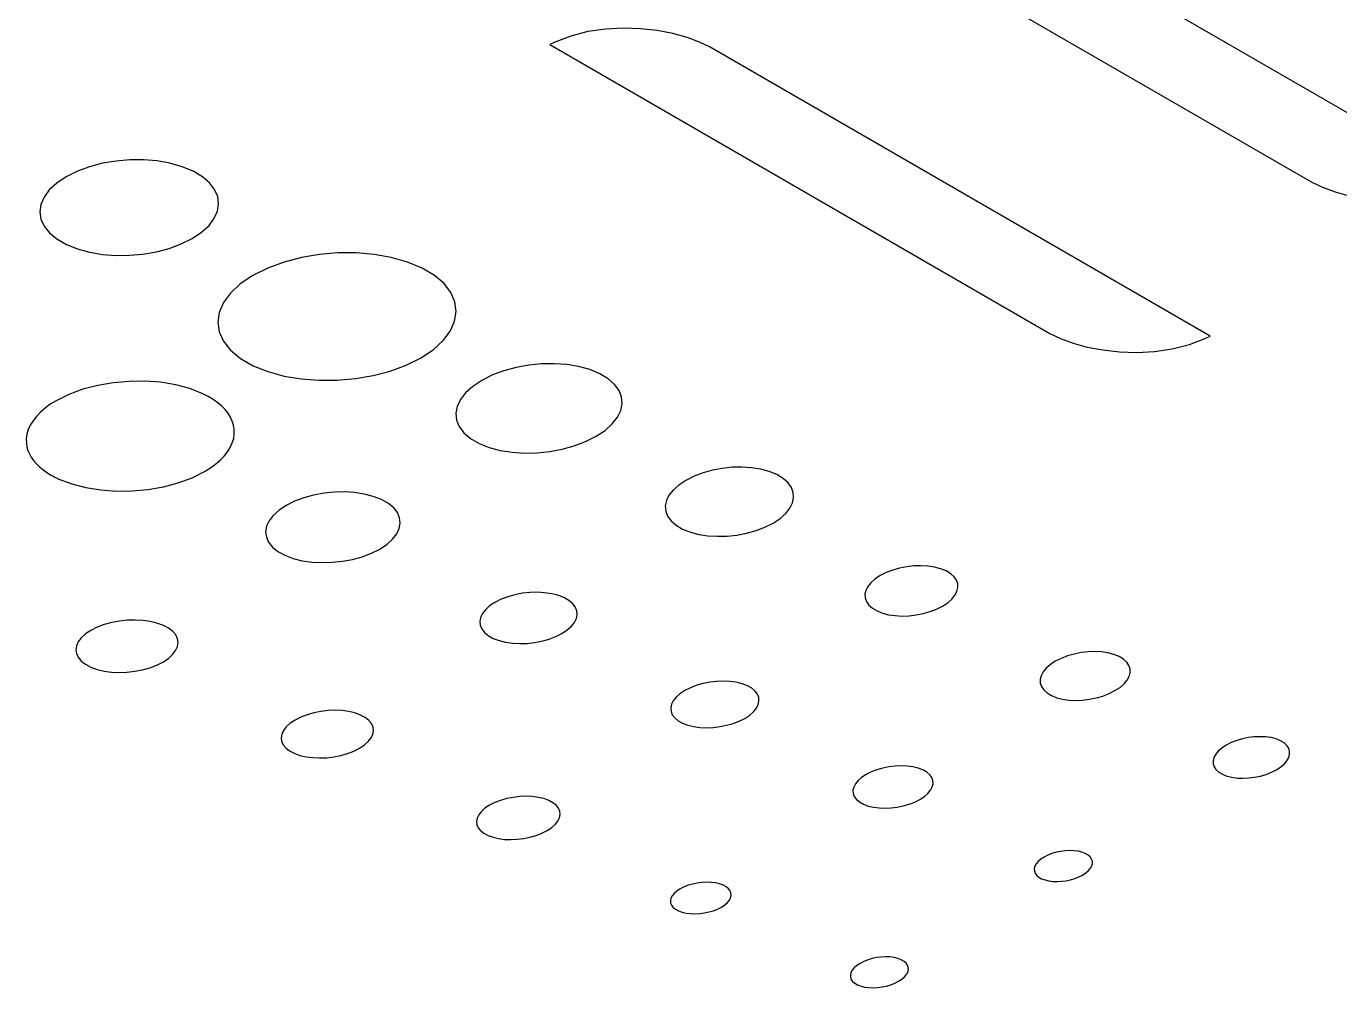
# Model space of a CAD drawing. Header units: inches. Extents: x 0.6 to 61.5, y 0.9 to 41.7.
# Drawn here: x 60.1301 to 60.3559, y 17.5325 to 17.6977 of the extents above; entities that cross this region are included whole.
import ezdxf

# ---------------------------------------------------------------- set-up
doc = ezdxf.new("R2010")
doc.units = ezdxf.units.IN
doc.header["$MEASUREMENT"] = 0
doc.layers.add('ARTWORK', color=2, linetype='Continuous')

msp = doc.modelspace()

# ---------------------------------------------------------------- linework, layer by layer
at = {"layer": 'ARTWORK'}
for p, q in [((60.2651, 17.7206), (60.3511, 17.67095)), ((60.37866, 17.67048), (60.29268, 17.72012)), ((60.22664, 17.69681), (60.22368, 17.69606)), ((60.22966, 17.69725), (60.22664, 17.69681)), ((60.23269, 17.6974), (60.22966, 17.69725)), ((60.23567, 17.6973), (60.23269, 17.6974)), ((60.23853, 17.69698), (60.23567, 17.6973)), ((60.24122, 17.69647), (60.23853, 17.69698)), ((60.22085, 17.69496), (60.22007, 17.6946)), ((60.22007, 17.6946), (60.30607, 17.64495)), ((60.22368, 17.69606), (60.22085, 17.69496)), ((60.24368, 17.69581), (60.24122, 17.69647)), ((60.24584, 17.69501), (60.24368, 17.69581)), ((60.24764, 17.69412), (60.24584, 17.69501)), ((60.33363, 17.64448), (60.24764, 17.69412)), ((60.14322, 17.67418), (60.14099, 17.6736)), ((60.14555, 17.67457), (60.14322, 17.67418)), ((60.14791, 17.67477), (60.14555, 17.67457)), ((60.15027, 17.67477), (60.14791, 17.67477)), ((60.15258, 17.67458), (60.15027, 17.67477)), ((60.1548, 17.67419), (60.15258, 17.67458)), ((60.15688, 17.6736), (60.1548, 17.67419)), ((60.13696, 17.67187), (60.13533, 17.67077)), ((60.13889, 17.67283), (60.13696, 17.67187)), ((60.14099, 17.6736), (60.13889, 17.67283)), ((60.15878, 17.67281), (60.15688, 17.6736)), ((60.16037, 17.67186), (60.15878, 17.67281)), ((60.16161, 17.67081), (60.16037, 17.67186)), ((60.13533, 17.67077), (60.13406, 17.6696)), ((60.16248, 17.66967), (60.16161, 17.67081)), ((60.163, 17.66847), (60.16248, 17.66967)), ((60.3511, 17.67095), (60.35291, 17.67005)), ((60.35291, 17.67005), (60.35507, 17.66926)), ((60.13316, 17.66837), (60.13261, 17.66711)), ((60.13406, 17.6696), (60.13316, 17.66837)), ((60.16316, 17.66722), (60.163, 17.66847)), ((60.35507, 17.66926), (60.35752, 17.66859)), ((60.13261, 17.66711), (60.13244, 17.66584)), ((60.13244, 17.66584), (60.13262, 17.66458)), ((60.16241, 17.66472), (60.16296, 17.66596)), ((60.16296, 17.66596), (60.16316, 17.66722)), ((60.13262, 17.66458), (60.13317, 17.66338)), ((60.13317, 17.66338), (60.13409, 17.66223)), ((60.16024, 17.66234), (60.16151, 17.6635)), ((60.16151, 17.6635), (60.16241, 17.66472)), ((60.13409, 17.66223), (60.13537, 17.66118)), ((60.13537, 17.66118), (60.13701, 17.66024)), ((60.15674, 17.66031), (60.15863, 17.66125)), ((60.15863, 17.66125), (60.16024, 17.66234)), ((60.13701, 17.66024), (60.13891, 17.65947)), ((60.13891, 17.65947), (60.14098, 17.6589)), ((60.14098, 17.6589), (60.14319, 17.65853)), ((60.14319, 17.65853), (60.14548, 17.65835)), ((60.14548, 17.65835), (60.14782, 17.65837)), ((60.14782, 17.65837), (60.15016, 17.65857)), ((60.15016, 17.65857), (60.15246, 17.65897)), ((60.15246, 17.65897), (60.15466, 17.65955)), ((60.15466, 17.65955), (60.15674, 17.66031)), ((60.1805, 17.65851), (60.17741, 17.65798)), ((60.18366, 17.65877), (60.1805, 17.65851)), ((60.18681, 17.65877), (60.18366, 17.65877)), ((60.18989, 17.65852), (60.18681, 17.65877)), ((60.19285, 17.658), (60.18989, 17.65852)), ((60.17163, 17.65618), (60.16907, 17.65491)), ((60.17443, 17.65721), (60.17163, 17.65618)), ((60.17741, 17.65798), (60.17443, 17.65721)), ((60.19562, 17.65721), (60.19285, 17.658)), ((60.19815, 17.65615), (60.19562, 17.65721)), ((60.20027, 17.65489), (60.19815, 17.65615)), ((60.16907, 17.65491), (60.16689, 17.65345)), ((60.20192, 17.65349), (60.20027, 17.65489)), ((60.16519, 17.65188), (60.16399, 17.65023)), ((60.16689, 17.65345), (60.16519, 17.65188)), ((60.20308, 17.65197), (60.20192, 17.65349)), ((60.20377, 17.65036), (60.20308, 17.65197)), ((60.16399, 17.65023), (60.16326, 17.64855)), ((60.20399, 17.6487), (60.20377, 17.65036)), ((60.16326, 17.64855), (60.16303, 17.64686)), ((60.203, 17.64536), (60.20373, 17.64703)), ((60.20373, 17.64703), (60.20399, 17.6487)), ((60.16303, 17.64686), (60.16328, 17.64519)), ((60.16328, 17.64519), (60.16401, 17.64358)), ((60.20179, 17.64374), (60.203, 17.64536)), ((60.30607, 17.64495), (60.30788, 17.64406)), ((60.16401, 17.64358), (60.16523, 17.64205)), ((60.20011, 17.64219), (60.20179, 17.64374)), ((60.30788, 17.64406), (60.31004, 17.64326)), ((60.31004, 17.64326), (60.31249, 17.64259)), ((60.31249, 17.64259), (60.31518, 17.64209)), ((60.32707, 17.64226), (60.33003, 17.64301)), ((60.33003, 17.64301), (60.33286, 17.6441)), ((60.33286, 17.6441), (60.33363, 17.64448)), ((60.16523, 17.64205), (60.16693, 17.64064)), ((60.16693, 17.64064), (60.16911, 17.63939)), ((60.19543, 17.63949), (60.19796, 17.64075)), ((60.19796, 17.64075), (60.20011, 17.64219)), ((60.31518, 17.64209), (60.31804, 17.64177)), ((60.31804, 17.64177), (60.32102, 17.64167)), ((60.32102, 17.64167), (60.32405, 17.64182)), ((60.32405, 17.64182), (60.32707, 17.64226)), ((60.16911, 17.63939), (60.17165, 17.63837)), ((60.17165, 17.63837), (60.17442, 17.63761)), ((60.18973, 17.6377), (60.19267, 17.63847)), ((60.19267, 17.63847), (60.19543, 17.63949)), ((60.21221, 17.63853), (60.21023, 17.63779)), ((60.2143, 17.63909), (60.21221, 17.63853)), ((60.21647, 17.63949), (60.2143, 17.63909)), ((60.21867, 17.6397), (60.21647, 17.63949)), ((60.22086, 17.63973), (60.21867, 17.6397)), ((60.223, 17.63958), (60.22086, 17.63973)), ((60.22504, 17.63924), (60.223, 17.63958)), ((60.22695, 17.63872), (60.22504, 17.63924)), ((60.22868, 17.63801), (60.22695, 17.63872)), ((60.23012, 17.63715), (60.22868, 17.63801)), ((60.14238, 17.63601), (60.13982, 17.63534)), ((60.14505, 17.63646), (60.14238, 17.63601)), ((60.14777, 17.6367), (60.14505, 17.63646)), ((60.15051, 17.63672), (60.14777, 17.6367)), ((60.15319, 17.63653), (60.15051, 17.63672)), ((60.15578, 17.6361), (60.15319, 17.63653)), ((60.15821, 17.63545), (60.15578, 17.6361)), ((60.17442, 17.63761), (60.17736, 17.63712)), ((60.17736, 17.63712), (60.18042, 17.63688)), ((60.18042, 17.63688), (60.18355, 17.6369)), ((60.18355, 17.6369), (60.18667, 17.63717)), ((60.18667, 17.63717), (60.18973, 17.6377)), ((60.20684, 17.63583), (60.20561, 17.63472)), ((60.2084, 17.63687), (60.20684, 17.63583)), ((60.21023, 17.63779), (60.2084, 17.63687)), ((60.23122, 17.63618), (60.23012, 17.63715)), ((60.23199, 17.63513), (60.23122, 17.63618)), ((60.13742, 17.63446), (60.13523, 17.63337)), ((60.13982, 17.63534), (60.13742, 17.63446)), ((60.16044, 17.63458), (60.15821, 17.63545)), ((60.16138, 17.63409), (60.16044, 17.63458)), ((60.16224, 17.63358), (60.16138, 17.63409)), ((60.16302, 17.63303), (60.16224, 17.63358)), ((60.20472, 17.63356), (60.20416, 17.63238)), ((60.20561, 17.63472), (60.20472, 17.63356)), ((60.23242, 17.63401), (60.23199, 17.63513)), ((60.23251, 17.63286), (60.23242, 17.63401)), ((60.13253, 17.63139), (60.13184, 17.63067)), ((60.13333, 17.63209), (60.13253, 17.63139)), ((60.13423, 17.63275), (60.13333, 17.63209)), ((60.13523, 17.63337), (60.13423, 17.63275)), ((60.1637, 17.63245), (60.16302, 17.63303)), ((60.1643, 17.63184), (60.1637, 17.63245)), ((60.1648, 17.6312), (60.1643, 17.63184)), ((60.20416, 17.63238), (60.20394, 17.6312)), ((60.23171, 17.63052), (60.23228, 17.63169)), ((60.23228, 17.63169), (60.23251, 17.63286)), ((60.13079, 17.62917), (60.13044, 17.6284)), ((60.13126, 17.62993), (60.13079, 17.62917)), ((60.13184, 17.63067), (60.13126, 17.62993)), ((60.16521, 17.63055), (60.1648, 17.6312)), ((60.16552, 17.62987), (60.16521, 17.63055)), ((60.16574, 17.62917), (60.16552, 17.62987)), ((60.16585, 17.62846), (60.16574, 17.62917)), ((60.20394, 17.6312), (60.20406, 17.63003)), ((60.20406, 17.63003), (60.20452, 17.62891)), ((60.2296, 17.62827), (60.23082, 17.62937)), ((60.23082, 17.62937), (60.23171, 17.63052)), ((60.13021, 17.62762), (60.1301, 17.62683)), ((60.1301, 17.62683), (60.13011, 17.62604)), ((60.13044, 17.6284), (60.13021, 17.62762)), ((60.16551, 17.62611), (60.16575, 17.62689)), ((60.16575, 17.62689), (60.16586, 17.62767)), ((60.16586, 17.62767), (60.16585, 17.62846)), ((60.20452, 17.62891), (60.20532, 17.62785)), ((60.20532, 17.62785), (60.20645, 17.62689)), ((60.20645, 17.62689), (60.20793, 17.62603)), ((60.22625, 17.62634), (60.22805, 17.62725)), ((60.22805, 17.62725), (60.2296, 17.62827)), ((60.13011, 17.62604), (60.13021, 17.62543)), ((60.13021, 17.62543), (60.13039, 17.62482)), ((60.13039, 17.62482), (60.13064, 17.62423)), ((60.16412, 17.62386), (60.1647, 17.6246)), ((60.1647, 17.6246), (60.16516, 17.62535)), ((60.16516, 17.62535), (60.16551, 17.62611)), ((60.20793, 17.62603), (60.20966, 17.62534)), ((60.20966, 17.62534), (60.21157, 17.62483)), ((60.21157, 17.62483), (60.2136, 17.62451)), ((60.2136, 17.62451), (60.21573, 17.62438)), ((60.2179, 17.62442), (60.22008, 17.62464)), ((60.22008, 17.62464), (60.22223, 17.62504)), ((60.22223, 17.62504), (60.2243, 17.62561)), ((60.2243, 17.62561), (60.22625, 17.62634)), ((60.13064, 17.62423), (60.13096, 17.62365)), ((60.13096, 17.62365), (60.13136, 17.62309)), ((60.13136, 17.62309), (60.13182, 17.62255)), ((60.13182, 17.62255), (60.13236, 17.62202)), ((60.16175, 17.62181), (60.16264, 17.62247)), ((60.16264, 17.62247), (60.16343, 17.62315)), ((60.16343, 17.62315), (60.16412, 17.62386)), ((60.21573, 17.62438), (60.2179, 17.62442)), ((60.13236, 17.62202), (60.13296, 17.62152)), ((60.13296, 17.62152), (60.13362, 17.62105)), ((60.13362, 17.62105), (60.13435, 17.62059)), ((60.13435, 17.62059), (60.13448, 17.62052)), ((60.13448, 17.62052), (60.13461, 17.62045)), ((60.13461, 17.62045), (60.13474, 17.62038)), ((60.13474, 17.62038), (60.13487, 17.62031)), ((60.13487, 17.62031), (60.135, 17.62024)), ((60.135, 17.62024), (60.13514, 17.62017)), ((60.13514, 17.62017), (60.13527, 17.6201)), ((60.13527, 17.6201), (60.13541, 17.62004)), ((60.13541, 17.62004), (60.13555, 17.61997)), ((60.13555, 17.61997), (60.13569, 17.61991)), ((60.15621, 17.61924), (60.15859, 17.62011)), ((60.15859, 17.62011), (60.16076, 17.62119)), ((60.16076, 17.62119), (60.16175, 17.62181)), ((60.2449, 17.6204), (60.24349, 17.61968)), ((60.24644, 17.62098), (60.2449, 17.6204)), ((60.24806, 17.62143), (60.24644, 17.62098)), ((60.24974, 17.62174), (60.24806, 17.62143)), ((60.25144, 17.62192), (60.24974, 17.62174)), ((60.25313, 17.62195), (60.25144, 17.62192)), ((60.25478, 17.62185), (60.25313, 17.62195)), ((60.25635, 17.6216), (60.25478, 17.62185)), ((60.25781, 17.6212), (60.25635, 17.6216)), ((60.25913, 17.62066), (60.25781, 17.6212)), ((60.26023, 17.62), (60.25913, 17.62066)), ((60.26106, 17.61926), (60.26023, 17.62)), ((60.13569, 17.61991), (60.13792, 17.61906)), ((60.13792, 17.61906), (60.14035, 17.61843)), ((60.14035, 17.61843), (60.14292, 17.61803)), ((60.14292, 17.61803), (60.14559, 17.61784)), ((60.14559, 17.61784), (60.14831, 17.61787)), ((60.14831, 17.61787), (60.15102, 17.61812)), ((60.15102, 17.61812), (60.15367, 17.61857)), ((60.15367, 17.61857), (60.15621, 17.61924)), ((60.1848, 17.61768), (60.18302, 17.61764)), ((60.18653, 17.61758), (60.1848, 17.61768)), ((60.24129, 17.61801), (60.24058, 17.61711)), ((60.24226, 17.61887), (60.24129, 17.61801)), ((60.24349, 17.61968), (60.24226, 17.61887)), ((60.26163, 17.61845), (60.26106, 17.61926)), ((60.26195, 17.61759), (60.26163, 17.61845)), ((60.17621, 17.61608), (60.17475, 17.61535)), ((60.1778, 17.61668), (60.17621, 17.61608)), ((60.17949, 17.61714), (60.1778, 17.61668)), ((60.18124, 17.61746), (60.17949, 17.61714)), ((60.18302, 17.61764), (60.18124, 17.61746)), ((60.1882, 17.61733), (60.18653, 17.61758)), ((60.18975, 17.61693), (60.1882, 17.61733)), ((60.19116, 17.61638), (60.18975, 17.61693)), ((60.19235, 17.61571), (60.19116, 17.61638)), ((60.19327, 17.61496), (60.19235, 17.61571)), ((60.24014, 17.61619), (60.23995, 17.61528)), ((60.24058, 17.61711), (60.24014, 17.61619)), ((60.26136, 17.61488), (60.26181, 17.61579)), ((60.26181, 17.61579), (60.26201, 17.6167)), ((60.26201, 17.6167), (60.26195, 17.61759)), ((60.17254, 17.61364), (60.17183, 17.61272)), ((60.17351, 17.61452), (60.17254, 17.61364)), ((60.17475, 17.61535), (60.17351, 17.61452)), ((60.19391, 17.61413), (60.19327, 17.61496)), ((60.19428, 17.61325), (60.19391, 17.61413)), ((60.19438, 17.61234), (60.19428, 17.61325)), ((60.23995, 17.61528), (60.24002, 17.61438)), ((60.24002, 17.61438), (60.24035, 17.61352)), ((60.24035, 17.61352), (60.24095, 17.61271)), ((60.25969, 17.61314), (60.26065, 17.61399)), ((60.26065, 17.61399), (60.26136, 17.61488)), ((60.17141, 17.61178), (60.17125, 17.61085)), ((60.17183, 17.61272), (60.17141, 17.61178)), ((60.19378, 17.61048), (60.19422, 17.61141)), ((60.19422, 17.61141), (60.19438, 17.61234)), ((60.24095, 17.61271), (60.24181, 17.61196)), ((60.24181, 17.61196), (60.24293, 17.61131)), ((60.24293, 17.61131), (60.24425, 17.61078)), ((60.25393, 17.6106), (60.25554, 17.61105)), ((60.25554, 17.61105), (60.25707, 17.61162)), ((60.25707, 17.61162), (60.25848, 17.61233)), ((60.25848, 17.61233), (60.25969, 17.61314)), ((60.17125, 17.61085), (60.17137, 17.60993)), ((60.17137, 17.60993), (60.17176, 17.60905)), ((60.17176, 17.60905), (60.17242, 17.60822)), ((60.19088, 17.60787), (60.19211, 17.60869)), ((60.19211, 17.60869), (60.19308, 17.60957)), ((60.19308, 17.60957), (60.19378, 17.61048)), ((60.24425, 17.61078), (60.24571, 17.6104)), ((60.24571, 17.6104), (60.24727, 17.61016)), ((60.24727, 17.61016), (60.24891, 17.61006)), ((60.24891, 17.61006), (60.25058, 17.6101)), ((60.25058, 17.6101), (60.25227, 17.61028)), ((60.25227, 17.61028), (60.25393, 17.6106)), ((60.17242, 17.60822), (60.17335, 17.60746)), ((60.17335, 17.60746), (60.17456, 17.6068)), ((60.17456, 17.6068), (60.17598, 17.60626)), ((60.18619, 17.6061), (60.18786, 17.60656)), ((60.18786, 17.60656), (60.18944, 17.60715)), ((60.18944, 17.60715), (60.19088, 17.60787)), ((60.17598, 17.60626), (60.17754, 17.60587)), ((60.17754, 17.60587), (60.17919, 17.60564)), ((60.17919, 17.60564), (60.18092, 17.60554)), ((60.18092, 17.60554), (60.18269, 17.60559)), ((60.18269, 17.60559), (60.18445, 17.60577)), ((60.18445, 17.60577), (60.18619, 17.6061)), ((60.27905, 17.60426), (60.27792, 17.60383)), ((60.28023, 17.6046), (60.27905, 17.60426)), ((60.28145, 17.60483), (60.28023, 17.6046)), ((60.28268, 17.60497), (60.28145, 17.60483)), ((60.2839, 17.60501), (60.28268, 17.60497)), ((60.28509, 17.60494), (60.2839, 17.60501)), ((60.28622, 17.60477), (60.28509, 17.60494)), ((60.28727, 17.60449), (60.28622, 17.60477)), ((60.28821, 17.6041), (60.28727, 17.60449)), ((60.27528, 17.60209), (60.27475, 17.60144)), ((60.27599, 17.60272), (60.27528, 17.60209)), ((60.27688, 17.60331), (60.27599, 17.60272)), ((60.27792, 17.60383), (60.27688, 17.60331)), ((60.289, 17.60363), (60.28821, 17.6041)), ((60.28959, 17.60309), (60.289, 17.60363)), ((60.29, 17.60251), (60.28959, 17.60309)), ((60.29021, 17.60189), (60.29, 17.60251)), ((60.29024, 17.60124), (60.29021, 17.60189)), ((60.21287, 17.59968), (60.21171, 17.59924)), ((60.2141, 17.60002), (60.21287, 17.59968)), ((60.21537, 17.60026), (60.2141, 17.60002)), ((60.21665, 17.6004), (60.21537, 17.60026)), ((60.21794, 17.60044), (60.21665, 17.6004)), ((60.21919, 17.60037), (60.21794, 17.60044)), ((60.22039, 17.6002), (60.21919, 17.60037)), ((60.2215, 17.59992), (60.22039, 17.6002)), ((60.22252, 17.59952), (60.2215, 17.59992)), ((60.27441, 17.60077), (60.27426, 17.60011)), ((60.27426, 17.60011), (60.2743, 17.59946)), ((60.27475, 17.60144), (60.27441, 17.60077)), ((60.28922, 17.59927), (60.28974, 17.59992)), ((60.28974, 17.59992), (60.29008, 17.60058)), ((60.29008, 17.60058), (60.29024, 17.60124)), ((60.20902, 17.59745), (60.2085, 17.59679)), ((60.20974, 17.5981), (60.20902, 17.59745)), ((60.21065, 17.5987), (60.20974, 17.5981)), ((60.21171, 17.59924), (60.21065, 17.5987)), ((60.22337, 17.59904), (60.22252, 17.59952)), ((60.22402, 17.5985), (60.22337, 17.59904)), ((60.22447, 17.59791), (60.22402, 17.5985)), ((60.22473, 17.59727), (60.22447, 17.59791)), ((60.2743, 17.59946), (60.27452, 17.59884)), ((60.27452, 17.59884), (60.27493, 17.59825)), ((60.27493, 17.59825), (60.27554, 17.59772)), ((60.27554, 17.59772), (60.27634, 17.59725)), ((60.28547, 17.59711), (60.28659, 17.59754)), ((60.28659, 17.59754), (60.28762, 17.59806)), ((60.28762, 17.59806), (60.28851, 17.59865)), ((60.28851, 17.59865), (60.28922, 17.59927)), ((60.14478, 17.59524), (60.14351, 17.59489)), ((60.1461, 17.59549), (60.14478, 17.59524)), ((60.14745, 17.59563), (60.1461, 17.59549)), ((60.1488, 17.59567), (60.14745, 17.59563)), ((60.15012, 17.59561), (60.1488, 17.59567)), ((60.15138, 17.59543), (60.15012, 17.59561)), ((60.15257, 17.59515), (60.15138, 17.59543)), ((60.15366, 17.59475), (60.15257, 17.59515)), ((60.20817, 17.59611), (60.20804, 17.59543)), ((60.20804, 17.59543), (60.20811, 17.59477)), ((60.2085, 17.59679), (60.20817, 17.59611)), ((60.2238, 17.59461), (60.22433, 17.59527)), ((60.22433, 17.59527), (60.22466, 17.59594)), ((60.22466, 17.59594), (60.22479, 17.59661)), ((60.22479, 17.59661), (60.22473, 17.59727)), ((60.27634, 17.59725), (60.27729, 17.59687)), ((60.27729, 17.59687), (60.27834, 17.59659)), ((60.27834, 17.59659), (60.27946, 17.59643)), ((60.27946, 17.59643), (60.28065, 17.59636)), ((60.28065, 17.59636), (60.28186, 17.5964)), ((60.28186, 17.5964), (60.28309, 17.59654)), ((60.28309, 17.59654), (60.2843, 17.59678)), ((60.2843, 17.59678), (60.28547, 17.59711)), ((60.14028, 17.59327), (60.13956, 17.59261)), ((60.14121, 17.59389), (60.14028, 17.59327)), ((60.14231, 17.59444), (60.14121, 17.59389)), ((60.14351, 17.59489), (60.14231, 17.59444)), ((60.15457, 17.59426), (60.15366, 17.59475)), ((60.15529, 17.59371), (60.15457, 17.59426)), ((60.1558, 17.59311), (60.15529, 17.59371)), ((60.1561, 17.59246), (60.1558, 17.59311)), ((60.20811, 17.59477), (60.20838, 17.59413)), ((60.20838, 17.59413), (60.20884, 17.59354)), ((60.20884, 17.59354), (60.20951, 17.59299)), ((60.20951, 17.59299), (60.21037, 17.59251)), ((60.22112, 17.59283), (60.22218, 17.59336)), ((60.22218, 17.59336), (60.22309, 17.59397)), ((60.22309, 17.59397), (60.2238, 17.59461)), ((60.13873, 17.59123), (60.13863, 17.59054)), ((60.13904, 17.59193), (60.13873, 17.59123)), ((60.13956, 17.59261), (60.13904, 17.59193)), ((60.15577, 17.59041), (60.15609, 17.5911)), ((60.15609, 17.5911), (60.15619, 17.59178)), ((60.15619, 17.59178), (60.1561, 17.59246)), ((60.21037, 17.59251), (60.21139, 17.59213)), ((60.21139, 17.59213), (60.2125, 17.59185)), ((60.2125, 17.59185), (60.2137, 17.59168)), ((60.2137, 17.59168), (60.21494, 17.59162)), ((60.21494, 17.59162), (60.21622, 17.59166)), ((60.21622, 17.59166), (60.21749, 17.59181)), ((60.21749, 17.59181), (60.21875, 17.59205)), ((60.21875, 17.59205), (60.21997, 17.59239)), ((60.21997, 17.59239), (60.22112, 17.59283)), ((60.13863, 17.59054), (60.13873, 17.58986)), ((60.13873, 17.58986), (60.13905, 17.58922)), ((60.13905, 17.58922), (60.13956, 17.58861)), ((60.13956, 17.58861), (60.14029, 17.58806)), ((60.15252, 17.58791), (60.1536, 17.58845)), ((60.1536, 17.58845), (60.15453, 17.58907)), ((60.15453, 17.58907), (60.15525, 17.58973)), ((60.15525, 17.58973), (60.15577, 17.59041)), ((60.30698, 17.58857), (60.3061, 17.58799)), ((60.30799, 17.58908), (60.30698, 17.58857)), ((60.30909, 17.5895), (60.30799, 17.58908)), ((60.31023, 17.58983), (60.30909, 17.5895)), ((60.31142, 17.59007), (60.31023, 17.58983)), ((60.31261, 17.5902), (60.31142, 17.59007)), ((60.31379, 17.59024), (60.31261, 17.5902)), ((60.31494, 17.59018), (60.31379, 17.59024)), ((60.31603, 17.59002), (60.31494, 17.59018)), ((60.31704, 17.58976), (60.31603, 17.59002)), ((60.31794, 17.58939), (60.31704, 17.58976)), ((60.31869, 17.58894), (60.31794, 17.58939)), ((60.31926, 17.58842), (60.31869, 17.58894)), ((60.31963, 17.58786), (60.31926, 17.58842)), ((60.14029, 17.58806), (60.14122, 17.58757)), ((60.14122, 17.58757), (60.14231, 17.58718)), ((60.14231, 17.58718), (60.14349, 17.5869)), ((60.14349, 17.5869), (60.14475, 17.58673)), ((60.14475, 17.58673), (60.14607, 17.58667)), ((60.14607, 17.58667), (60.14741, 17.58671)), ((60.14741, 17.58671), (60.14875, 17.58686)), ((60.14875, 17.58686), (60.15006, 17.58711)), ((60.15006, 17.58711), (60.15133, 17.58746)), ((60.15133, 17.58746), (60.15252, 17.58791)), ((60.30454, 17.58609), (60.30438, 17.58545)), ((60.30488, 17.58674), (60.30454, 17.58609)), ((60.3054, 17.58738), (60.30488, 17.58674)), ((60.3061, 17.58799), (60.3054, 17.58738)), ((60.31983, 17.58726), (60.31963, 17.58786)), ((60.31968, 17.58599), (60.31984, 17.58663)), ((60.31984, 17.58663), (60.31983, 17.58726)), ((60.24428, 17.58404), (60.24331, 17.58355)), ((60.24534, 17.58445), (60.24428, 17.58404)), ((60.24646, 17.58477), (60.24534, 17.58445)), ((60.24761, 17.585), (60.24646, 17.58477)), ((60.24877, 17.58513), (60.24761, 17.585)), ((60.24993, 17.58517), (60.24877, 17.58513)), ((60.25106, 17.58512), (60.24993, 17.58517)), ((60.25214, 17.58497), (60.25106, 17.58512)), ((60.25315, 17.58472), (60.25214, 17.58497)), ((60.25406, 17.58437), (60.25315, 17.58472)), ((60.25481, 17.58394), (60.25406, 17.58437)), ((60.25539, 17.58345), (60.25481, 17.58394)), ((60.30438, 17.58545), (60.3044, 17.58482)), ((60.3044, 17.58482), (60.3046, 17.58422)), ((60.3046, 17.58422), (60.30499, 17.58365)), ((60.31724, 17.58353), (60.31811, 17.5841)), ((60.31811, 17.5841), (60.31881, 17.58471)), ((60.31881, 17.58471), (60.31933, 17.58535)), ((60.31933, 17.58535), (60.31968, 17.58599)), ((60.24132, 17.5818), (60.24101, 17.58119)), ((60.24181, 17.58241), (60.24132, 17.5818)), ((60.24247, 17.583), (60.24181, 17.58241)), ((60.24331, 17.58355), (60.24247, 17.583)), ((60.25579, 17.58291), (60.25539, 17.58345)), ((60.25601, 17.58234), (60.25579, 17.58291)), ((60.25591, 17.58113), (60.25605, 17.58174)), ((60.25605, 17.58174), (60.25601, 17.58234)), ((60.30499, 17.58365), (60.30556, 17.58314)), ((60.30556, 17.58314), (60.30632, 17.58268)), ((60.30632, 17.58268), (60.30723, 17.58232)), ((60.30723, 17.58232), (60.30824, 17.58206)), ((60.30824, 17.58206), (60.30933, 17.58191)), ((60.30933, 17.58191), (60.31047, 17.58186)), ((60.31047, 17.58186), (60.31165, 17.5819)), ((60.31165, 17.5819), (60.31284, 17.58204)), ((60.31284, 17.58204), (60.31401, 17.58227)), ((60.31401, 17.58227), (60.31516, 17.5826)), ((60.31516, 17.5826), (60.31624, 17.58302)), ((60.31624, 17.58302), (60.31724, 17.58353)), ((60.17839, 17.5794), (60.1773, 17.57899)), ((60.17955, 17.57973), (60.17839, 17.5794)), ((60.18075, 17.57996), (60.17955, 17.57973)), ((60.18197, 17.5801), (60.18075, 17.57996)), ((60.18318, 17.58015), (60.18197, 17.5801)), ((60.18438, 17.58009), (60.18318, 17.58015)), ((60.18552, 17.57994), (60.18438, 17.58009)), ((60.18659, 17.57969), (60.18552, 17.57994)), ((60.18756, 17.57934), (60.18659, 17.57969)), ((60.18838, 17.5789), (60.18756, 17.57934)), ((60.24101, 17.58119), (60.24088, 17.58057)), ((60.24088, 17.58057), (60.24093, 17.57997)), ((60.24093, 17.57997), (60.24115, 17.5794)), ((60.24115, 17.5794), (60.24156, 17.57886)), ((60.25361, 17.57877), (60.25445, 17.57932)), ((60.25445, 17.57932), (60.25511, 17.57991)), ((60.25511, 17.57991), (60.2556, 17.58051)), ((60.2556, 17.58051), (60.25591, 17.58113)), ((60.17478, 17.57732), (60.1743, 17.5767)), ((60.17545, 17.57792), (60.17478, 17.57732)), ((60.1763, 17.57848), (60.17545, 17.57792)), ((60.1773, 17.57899), (60.1763, 17.57848)), ((60.18901, 17.57841), (60.18838, 17.5789)), ((60.18946, 17.57786), (60.18901, 17.57841)), ((60.18972, 17.57727), (60.18946, 17.57786)), ((60.18979, 17.57666), (60.18972, 17.57727)), ((60.24156, 17.57886), (60.24215, 17.57837)), ((60.24215, 17.57837), (60.24293, 17.57794)), ((60.24293, 17.57794), (60.24384, 17.5776)), ((60.24384, 17.5776), (60.24484, 17.57736)), ((60.24484, 17.57736), (60.24591, 17.57721)), ((60.24591, 17.57721), (60.24704, 17.57716)), ((60.24704, 17.57716), (60.24819, 17.5772)), ((60.24819, 17.5772), (60.24935, 17.57734)), ((60.24935, 17.57734), (60.25049, 17.57757)), ((60.25049, 17.57757), (60.2516, 17.57788)), ((60.2516, 17.57788), (60.25265, 17.57828)), ((60.25265, 17.57828), (60.25361, 17.57877)), ((60.17401, 17.57607), (60.1739, 17.57544)), ((60.1739, 17.57544), (60.17398, 17.57483)), ((60.17398, 17.57483), (60.17424, 17.57424)), ((60.1743, 17.5767), (60.17401, 17.57607)), ((60.18823, 17.57419), (60.18889, 17.57479)), ((60.18889, 17.57479), (60.18938, 17.57541)), ((60.18938, 17.57541), (60.18967, 17.57604)), ((60.18967, 17.57604), (60.18979, 17.57666)), ((60.33817, 17.57497), (60.33724, 17.5746)), ((60.33916, 17.57525), (60.33817, 17.57497)), ((60.34016, 17.57546), (60.33916, 17.57525)), ((60.34118, 17.57558), (60.34016, 17.57546)), ((60.34218, 17.57562), (60.34118, 17.57558)), ((60.34316, 17.57558), (60.34218, 17.57562)), ((60.34408, 17.57545), (60.34316, 17.57558)), ((60.34493, 17.57523), (60.34408, 17.57545)), ((60.3457, 17.57492), (60.34493, 17.57523)), ((60.34633, 17.57454), (60.3457, 17.57492)), ((60.17424, 17.57424), (60.17469, 17.57369)), ((60.17469, 17.57369), (60.17533, 17.57319)), ((60.17533, 17.57319), (60.17615, 17.57276)), ((60.17615, 17.57276), (60.17713, 17.57241)), ((60.18415, 17.57239), (60.1853, 17.57271)), ((60.1853, 17.57271), (60.18638, 17.57313)), ((60.18638, 17.57313), (60.18738, 17.57363)), ((60.18738, 17.57363), (60.18823, 17.57419)), ((60.33456, 17.5726), (60.33425, 17.57205)), ((60.33501, 17.57314), (60.33456, 17.5726)), ((60.33562, 17.57366), (60.33501, 17.57314)), ((60.33637, 17.57416), (60.33562, 17.57366)), ((60.33724, 17.5746), (60.33637, 17.57416)), ((60.34679, 17.5741), (60.34633, 17.57454)), ((60.34711, 17.57363), (60.34679, 17.5741)), ((60.34726, 17.57312), (60.34711, 17.57363)), ((60.34711, 17.57204), (60.34726, 17.57258)), ((60.34726, 17.57258), (60.34726, 17.57312)), ((60.17713, 17.57241), (60.1782, 17.57216)), ((60.1782, 17.57216), (60.17934, 17.57202)), ((60.17934, 17.57202), (60.18053, 17.57197)), ((60.18053, 17.57197), (60.18174, 17.57201)), ((60.18174, 17.57201), (60.18296, 17.57216)), ((60.18296, 17.57216), (60.18415, 17.57239)), ((60.27838, 17.57044), (60.27733, 17.57023)), ((60.27944, 17.57057), (60.27838, 17.57044)), ((60.28049, 17.57061), (60.27944, 17.57057)), ((60.28151, 17.57057), (60.28049, 17.57061)), ((60.28249, 17.57044), (60.28151, 17.57057)), ((60.28339, 17.57021), (60.28249, 17.57044)), ((60.33425, 17.57205), (60.3341, 17.5715)), ((60.3341, 17.5715), (60.33411, 17.57096)), ((60.33411, 17.57096), (60.33427, 17.57045)), ((60.33427, 17.57045), (60.33459, 17.56997)), ((60.34501, 17.56994), (60.34576, 17.57043)), ((60.34576, 17.57043), (60.34636, 17.57095)), ((60.34636, 17.57095), (60.34681, 17.57149)), ((60.34681, 17.57149), (60.34711, 17.57204)), ((60.27308, 17.56807), (60.27263, 17.56752)), ((60.2737, 17.56861), (60.27308, 17.56807)), ((60.27446, 17.56912), (60.2737, 17.56861)), ((60.27535, 17.56957), (60.27446, 17.56912)), ((60.27632, 17.56994), (60.27535, 17.56957)), ((60.27733, 17.57023), (60.27632, 17.56994)), ((60.28421, 17.5699), (60.28339, 17.57021)), ((60.28489, 17.56951), (60.28421, 17.5699)), ((60.2854, 17.56907), (60.28489, 17.56951)), ((60.28575, 17.56859), (60.2854, 17.56907)), ((60.28594, 17.56807), (60.28575, 17.56859)), ((60.28597, 17.56753), (60.28594, 17.56807)), ((60.33459, 17.56997), (60.33507, 17.56954)), ((60.33507, 17.56954), (60.33572, 17.56915)), ((60.33572, 17.56915), (60.33648, 17.56885)), ((60.33648, 17.56885), (60.33733, 17.56864)), ((60.33733, 17.56864), (60.33825, 17.56851)), ((60.33825, 17.56851), (60.33922, 17.56847)), ((60.33922, 17.56847), (60.34022, 17.56852)), ((60.34022, 17.56852), (60.34123, 17.56864)), ((60.34123, 17.56864), (60.34224, 17.56885)), ((60.34224, 17.56885), (60.34321, 17.56913)), ((60.34321, 17.56913), (60.34414, 17.5695)), ((60.34414, 17.5695), (60.34501, 17.56994)), ((60.27234, 17.56696), (60.27221, 17.5664)), ((60.27221, 17.5664), (60.27224, 17.56585)), ((60.27224, 17.56585), (60.27243, 17.56533)), ((60.27263, 17.56752), (60.27234, 17.56696)), ((60.28449, 17.56532), (60.2851, 17.56586)), ((60.2851, 17.56586), (60.28555, 17.56641)), ((60.28555, 17.56641), (60.28584, 17.56697)), ((60.28584, 17.56697), (60.28597, 17.56753)), ((60.20973, 17.56383), (60.20895, 17.56331)), ((60.21064, 17.56429), (60.20973, 17.56383)), ((60.21164, 17.56467), (60.21064, 17.56429)), ((60.21269, 17.56497), (60.21164, 17.56467)), ((60.21377, 17.56519), (60.21269, 17.56497)), ((60.21488, 17.56532), (60.21377, 17.56519)), ((60.21598, 17.56537), (60.21488, 17.56532)), ((60.21705, 17.56533), (60.21598, 17.56537)), ((60.21808, 17.56519), (60.21705, 17.56533)), ((60.21904, 17.56497), (60.21808, 17.56519)), ((60.21991, 17.56465), (60.21904, 17.56497)), ((60.22064, 17.56426), (60.21991, 17.56465)), ((60.2212, 17.56382), (60.22064, 17.56426)), ((60.22159, 17.56332), (60.2212, 17.56382)), ((60.27243, 17.56533), (60.27279, 17.56484)), ((60.27279, 17.56484), (60.27331, 17.5644)), ((60.27331, 17.5644), (60.27401, 17.56401)), ((60.27401, 17.56401), (60.27482, 17.5637)), ((60.27482, 17.5637), (60.27572, 17.56349)), ((60.27572, 17.56349), (60.2767, 17.56336)), ((60.27876, 17.56336), (60.27982, 17.56349)), ((60.27982, 17.56349), (60.28086, 17.56371)), ((60.28086, 17.56371), (60.28187, 17.564)), ((60.28187, 17.564), (60.28283, 17.56437)), ((60.28283, 17.56437), (60.28372, 17.56482)), ((60.28372, 17.56482), (60.28449, 17.56532)), ((60.2076, 17.56162), (60.20748, 17.56105)), ((60.20788, 17.56219), (60.2076, 17.56162)), ((60.20833, 17.56276), (60.20788, 17.56219)), ((60.20895, 17.56331), (60.20833, 17.56276)), ((60.22148, 17.56111), (60.22176, 17.56168)), ((60.22182, 17.5628), (60.22159, 17.56332)), ((60.22176, 17.56168), (60.22187, 17.56224)), ((60.22187, 17.56224), (60.22182, 17.5628)), ((60.2767, 17.56336), (60.27772, 17.56332)), ((60.27772, 17.56332), (60.27876, 17.56336)), ((60.20748, 17.56105), (60.20754, 17.56049)), ((60.20754, 17.56049), (60.20776, 17.55996)), ((60.20776, 17.55996), (60.20816, 17.55947)), ((60.20816, 17.55947), (60.20873, 17.55902)), ((60.20873, 17.55902), (60.20947, 17.55862)), ((60.21773, 17.55864), (60.21872, 17.55902)), ((60.21872, 17.55902), (60.21963, 17.55948)), ((60.21963, 17.55948), (60.22042, 17.56)), ((60.22042, 17.56), (60.22103, 17.56055)), ((60.22103, 17.56055), (60.22148, 17.56111)), ((60.20947, 17.55862), (60.21034, 17.55832)), ((60.21034, 17.55832), (60.2113, 17.5581)), ((60.2113, 17.5581), (60.21232, 17.55797)), ((60.21232, 17.55797), (60.2134, 17.55794)), ((60.2134, 17.55794), (60.21449, 17.55798)), ((60.21449, 17.55798), (60.2156, 17.55812)), ((60.2156, 17.55812), (60.21668, 17.55834)), ((60.21668, 17.55834), (60.21773, 17.55864)), ((60.30449, 17.55455), (60.30404, 17.55416)), ((60.30505, 17.55491), (60.30449, 17.55455)), ((60.3057, 17.55525), (60.30505, 17.55491)), ((60.30641, 17.55552), (60.3057, 17.55525)), ((60.30715, 17.55574), (60.30641, 17.55552)), ((60.30791, 17.5559), (60.30715, 17.55574)), ((60.30868, 17.556), (60.30791, 17.5559)), ((60.30944, 17.55604), (60.30868, 17.556)), ((60.31018, 17.55601), (60.30944, 17.55604)), ((60.31089, 17.55592), (60.31018, 17.55601)), ((60.31154, 17.55576), (60.31089, 17.55592)), ((60.31213, 17.55554), (60.31154, 17.55576)), ((60.31262, 17.55526), (60.31213, 17.55554)), ((60.31298, 17.55494), (60.31262, 17.55526)), ((60.31323, 17.55459), (60.31298, 17.55494)), ((60.31336, 17.55421), (60.31323, 17.55459)), ((60.30349, 17.55335), (60.30338, 17.55294)), ((60.30338, 17.55294), (60.3034, 17.55255)), ((60.3034, 17.55255), (60.30353, 17.55217)), ((60.30371, 17.55375), (60.30349, 17.55335)), ((60.30404, 17.55416), (60.30371, 17.55375)), ((60.31168, 17.55184), (60.31225, 17.55221)), ((60.31225, 17.55221), (60.3127, 17.5526)), ((60.3127, 17.5526), (60.31303, 17.55301)), ((60.31303, 17.55301), (60.31326, 17.55341)), ((60.31326, 17.55341), (60.31337, 17.55382)), ((60.31337, 17.55382), (60.31336, 17.55421)), ((60.2439, 17.55007), (60.24317, 17.54979)), ((60.24466, 17.55029), (60.2439, 17.55007)), ((60.24545, 17.55045), (60.24466, 17.55029)), ((60.24625, 17.55056), (60.24545, 17.55045)), ((60.24705, 17.55059), (60.24625, 17.55056)), ((60.24783, 17.55057), (60.24705, 17.55059)), ((60.24856, 17.55048), (60.24783, 17.55057)), ((60.24925, 17.55032), (60.24856, 17.55048)), ((60.24987, 17.55009), (60.24925, 17.55032)), ((60.2504, 17.54981), (60.24987, 17.55009)), ((60.30353, 17.55217), (60.30378, 17.55182)), ((60.30378, 17.55182), (60.30415, 17.55149)), ((60.30415, 17.55149), (60.30464, 17.55121)), ((60.30464, 17.55121), (60.30523, 17.55099)), ((60.30523, 17.55099), (60.30588, 17.55084)), ((60.30588, 17.55084), (60.30658, 17.55075)), ((60.30658, 17.55075), (60.30732, 17.55073)), ((60.30732, 17.55073), (60.30808, 17.55077)), ((60.30808, 17.55077), (60.30884, 17.55086)), ((60.30884, 17.55086), (60.3096, 17.55102)), ((60.3096, 17.55102), (60.31034, 17.55124)), ((60.31034, 17.55124), (60.31104, 17.55151)), ((60.31104, 17.55151), (60.31168, 17.55184)), ((60.24092, 17.54784), (60.24083, 17.54742)), ((60.24113, 17.54825), (60.24092, 17.54784)), ((60.24147, 17.54867), (60.24113, 17.54825)), ((60.24193, 17.54907), (60.24147, 17.54867)), ((60.24251, 17.54945), (60.24193, 17.54907)), ((60.24317, 17.54979), (60.24251, 17.54945)), ((60.2508, 17.54949), (60.2504, 17.54981)), ((60.25107, 17.54913), (60.2508, 17.54949)), ((60.25096, 17.54752), (60.25117, 17.54793)), ((60.25123, 17.54875), (60.25107, 17.54913)), ((60.25117, 17.54793), (60.25126, 17.54834)), ((60.25126, 17.54834), (60.25123, 17.54875)), ((60.24083, 17.54742), (60.24086, 17.54702)), ((60.24086, 17.54702), (60.24101, 17.54663)), ((60.24101, 17.54663), (60.24129, 17.54628)), ((60.24129, 17.54628), (60.24169, 17.54595)), ((60.24169, 17.54595), (60.24221, 17.54567)), ((60.24221, 17.54567), (60.24284, 17.54545)), ((60.24284, 17.54545), (60.24354, 17.5453)), ((60.24666, 17.54533), (60.24745, 17.54549)), ((60.24745, 17.54549), (60.24822, 17.54571)), ((60.24822, 17.54571), (60.24894, 17.54599)), ((60.24894, 17.54599), (60.24961, 17.54633)), ((60.24961, 17.54633), (60.25018, 17.54671)), ((60.25018, 17.54671), (60.25063, 17.5471)), ((60.25063, 17.5471), (60.25096, 17.54752)), ((60.24354, 17.5453), (60.24428, 17.54521)), ((60.24428, 17.54521), (60.24506, 17.54519)), ((60.24506, 17.54519), (60.24586, 17.54523)), ((60.24586, 17.54523), (60.24666, 17.54533)), ((60.27343, 17.53665), (60.27287, 17.53628)), ((60.27408, 17.53698), (60.27343, 17.53665)), ((60.27479, 17.53726), (60.27408, 17.53698)), ((60.27553, 17.53748), (60.27479, 17.53726)), ((60.27629, 17.53764), (60.27553, 17.53748)), ((60.27706, 17.53773), (60.27629, 17.53764)), ((60.27782, 17.53777), (60.27706, 17.53773)), ((60.27856, 17.53775), (60.27782, 17.53777)), ((60.27926, 17.53766), (60.27856, 17.53775)), ((60.27991, 17.5375), (60.27926, 17.53766)), ((60.2805, 17.53728), (60.27991, 17.5375)), ((60.28099, 17.537), (60.2805, 17.53728)), ((60.28135, 17.53668), (60.28099, 17.537)), ((60.2816, 17.53633), (60.28135, 17.53668)), ((60.27186, 17.53508), (60.27176, 17.53467)), ((60.27176, 17.53467), (60.27177, 17.53428)), ((60.27177, 17.53428), (60.2719, 17.5339)), ((60.27209, 17.53549), (60.27186, 17.53508)), ((60.27242, 17.53589), (60.27209, 17.53549)), ((60.27287, 17.53628), (60.27242, 17.53589)), ((60.28062, 17.53395), (60.28107, 17.53434)), ((60.28107, 17.53434), (60.28141, 17.53474)), ((60.28141, 17.53474), (60.28163, 17.53515)), ((60.28172, 17.53595), (60.2816, 17.53633)), ((60.28163, 17.53515), (60.28173, 17.53556)), ((60.28173, 17.53556), (60.28172, 17.53595)), ((60.2719, 17.5339), (60.27215, 17.53355)), ((60.27215, 17.53355), (60.27251, 17.53323)), ((60.27251, 17.53323), (60.27301, 17.53295)), ((60.27301, 17.53295), (60.27359, 17.53273)), ((60.27359, 17.53273), (60.27424, 17.53258)), ((60.27424, 17.53258), (60.27494, 17.53249)), ((60.27494, 17.53249), (60.27568, 17.53246)), ((60.27568, 17.53246), (60.27644, 17.5325)), ((60.27644, 17.5325), (60.27721, 17.5326)), ((60.27721, 17.5326), (60.27797, 17.53276)), ((60.27797, 17.53276), (60.27871, 17.53298)), ((60.27871, 17.53298), (60.27941, 17.53325)), ((60.27941, 17.53325), (60.28006, 17.53358)), ((60.28006, 17.53358), (60.28062, 17.53395))]:
    msp.add_line(p, q, dxfattribs=at)

doc.saveas('drawing.dxf')
